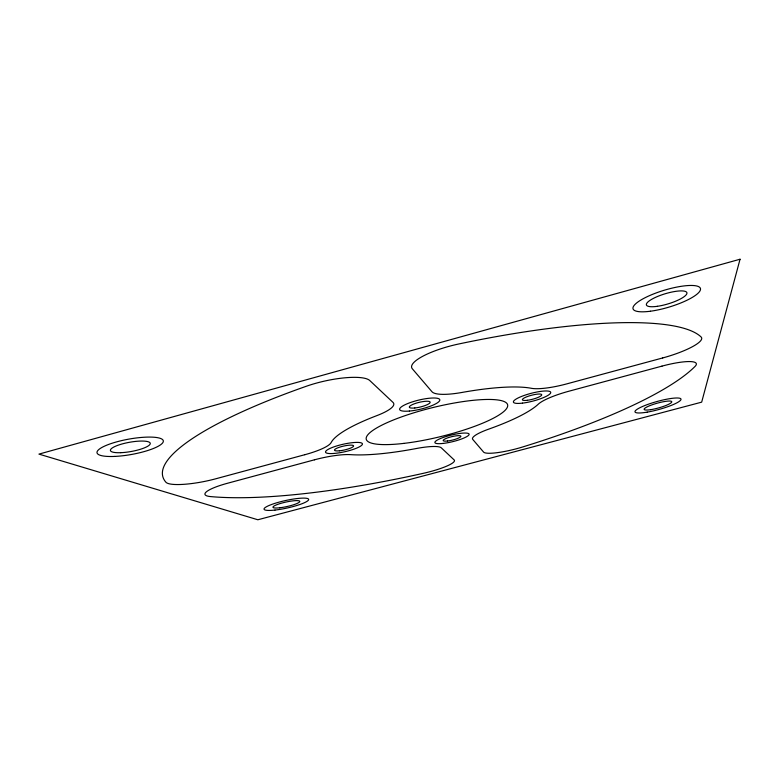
<?xml version="1.0" encoding="UTF-8"?>
<svg xmlns="http://www.w3.org/2000/svg" width="779" height="779" viewBox="0 0 779 779"><rect width="100%" height="100%" fill="white"/><g stroke="black" fill="none" stroke-linecap="round" stroke-linejoin="round"><path stroke-width="1.17" d="M740.05 259.232L701.675 402.149L257.849 519.768L38.95 454.108L740.05 259.232M304.852 454.702L215.637 478.822A37.869 7.683 -11.3 0 1 165.946 482.25A279.262 59.058 -13.7 0 1 306.322 386.257A44.481 11.12 -12.5 0 1 369.801 380.561L392.996 402.392A40.615 9.309 -12.8 0 1 376.783 415.645A109.352 22.64 -13.7 0 0 331.172 442.511A37.762 7.926 -12.2 0 1 304.852 454.702M662.686 357.951L566.878 383.852A38.765 8.374 -15.1 0 1 531.327 388.293A109.352 22.64 -13.7 0 0 461.928 392.46A41.034 9.543 -14.2 0 1 431.975 391.74L412.364 368.818A44.929 11.451 -14.1 0 1 458.87 343.958A279.262 59.058 -13.7 0 1 701.11 336.995A39.661 8.433 -16.2 0 1 662.686 357.951M314.414 459.824L227.634 483.223A34.568 6.495 -11.8 0 0 210.651 496.593A279.262 59.058 -13.7 0 0 423.279 473.33A30.498 5.278 -13.5 0 0 454.118 459.892L441.303 447.837A32.611 6.037 -13.4 0 0 416.278 448.529A109.352 22.64 -13.7 0 1 350.696 454.654A34.529 6.67 -12.6 0 0 314.414 459.824M661.994 366.12L569.001 391.194A35.454 7.001 -15 0 0 538.299 404.165A109.352 22.64 -13.7 0 1 488.813 429.093A32.952 6.144 -14.3 0 0 472.765 439.424L483.574 452.063A30.819 5.365 -14.3 0 0 522.884 446.903A279.262 59.058 -13.7 0 0 694.995 366.461A36.185 7.05 -15.9 0 0 661.994 366.12M650.455 311.22A35.211 8.764 -16.8 0 0 700.516 288.902A35.211 8.764 -16.8 0 0 649.209 295.767A35.211 8.764 -16.8 0 0 650.455 311.22M647.232 412.13A23.867 4.099 -15.5 0 0 681.002 399.15A23.867 4.099 -15.5 0 0 645.742 405.177A23.867 4.099 -15.5 0 0 647.232 412.13M114.581 456.426A33.672 7.79 -10.2 0 0 163.317 440.865A33.672 7.79 -10.2 0 0 112.614 443.066A33.672 7.79 -10.2 0 0 114.581 456.426M274.987 510.07A22.834 3.827 -12.4 0 0 308.669 499.573A22.834 3.827 -12.4 0 0 275.386 503.205A22.834 3.827 -12.4 0 0 274.987 510.07M403.941 443.378A72.739 15.025 -13.7 0 0 507.655 404.973A72.739 15.025 -13.7 0 0 399.228 417.739A72.739 15.025 -13.7 0 0 403.941 443.378M120.803 452.687A20.235 4.684 -10.2 0 0 150.259 443.368A20.235 4.684 -10.2 0 0 119.956 444.595A20.235 4.684 -10.2 0 0 120.803 452.687M657.398 306.303A21.16 5.268 -16.8 0 0 686.922 292.807A21.16 5.268 -16.8 0 0 655.597 297.325A21.16 5.268 -16.8 0 0 657.398 306.303M650.718 409.666A14.343 2.464 -15.5 0 0 671.78 401.896A14.343 2.464 -15.5 0 0 651.361 405.07A14.343 2.464 -15.5 0 0 650.718 409.666M279.729 507.781A13.72 2.298 -12.4 0 0 299.808 501.452A13.72 2.298 -12.4 0 0 279.642 503.721A13.72 2.298 -12.4 0 0 279.729 507.781M339.43 450.807A9.815 1.996 -12.7 0 0 353.598 445.9A9.815 1.996 -12.7 0 0 339.031 447.36A9.815 1.996 -12.7 0 0 339.43 450.807M414.808 407.982A10.731 2.405 -13.6 0 0 430.174 402.217A10.731 2.405 -13.6 0 0 414.224 403.843A10.731 2.405 -13.6 0 0 414.808 407.982M527.295 400.299A10 2.064 -14.7 0 0 541.746 394.807A10 2.064 -14.7 0 0 527.13 396.647A10 2.064 -14.7 0 0 527.295 400.299M447.604 441.002A9.153 1.753 -13.8 0 0 460.895 436.289A9.153 1.753 -13.8 0 0 447.506 437.915A9.153 1.753 -13.8 0 0 447.604 441.002M334.006 453.446A18.91 3.837 -12.7 0 0 362.43 444.176A18.91 3.837 -12.7 0 0 335.525 446.318A18.91 3.837 -12.7 0 0 334.006 453.446M442.823 443.455A17.635 3.369 -13.8 0 0 469.124 434.468A17.635 3.369 -13.8 0 0 444.04 437.175A17.635 3.369 -13.8 0 0 442.823 443.455M522.466 403.132A19.271 3.983 -14.7 0 0 550.734 392.597A19.271 3.983 -14.7 0 0 522.991 395.878A19.271 3.983 -14.7 0 0 522.466 403.132M409.374 411.059A20.663 4.625 -13.6 0 0 439.833 400.104A20.663 4.625 -13.6 0 0 409.939 402.704A20.663 4.625 -13.6 0 0 409.374 411.059"/></g></svg>
